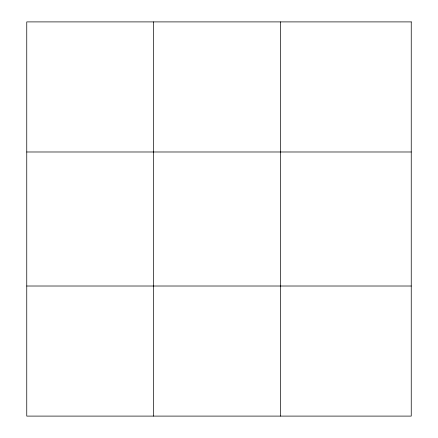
<?xml version="1.0" encoding="UTF-8"?>
<svg xmlns="http://www.w3.org/2000/svg" width="438" height="438" viewBox="0 0 438 438"><rect width="100%" height="100%" fill="white"/><g stroke="black" fill="none" stroke-linecap="round" stroke-linejoin="round"><path stroke-width="0.66" d="M153.639 416.1L153.639 21.9M280.517 416.1L280.517 21.9M26.756 151.986L411.244 151.986M26.756 286.014L411.244 286.014M411.244 21.9L411.244 416.1L26.756 416.1L26.756 21.9L411.244 21.9"/></g></svg>
